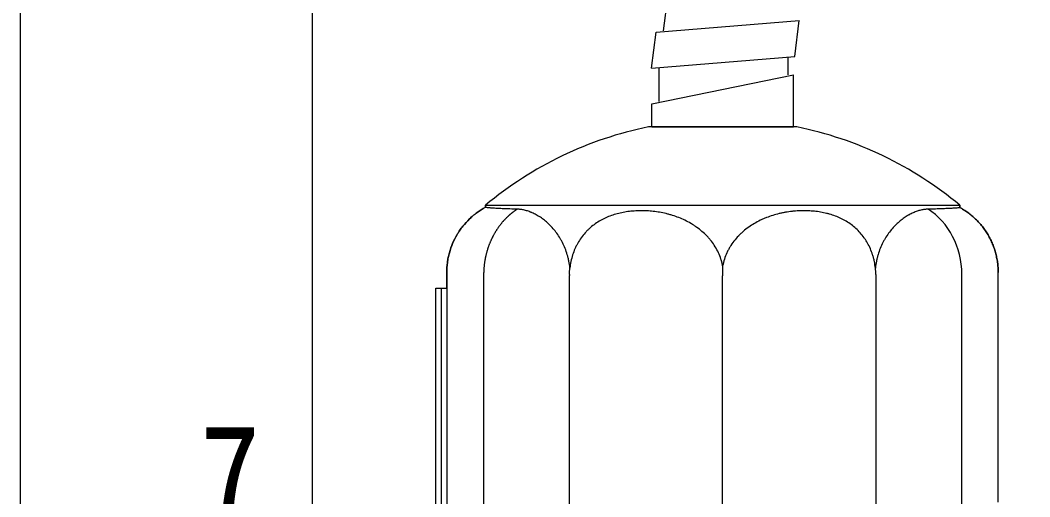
# Model space of a CAD drawing. Header units: inches. Extents: x 21126 to 21898, y -6726 to -5634.
# Drawn here: x 21125.8 to 21215.6, y -6503.4 to -6461.1 of the extents above; entities that cross this region are included whole.
import ezdxf

# ---------------------------------------------------------------- set-up
doc = ezdxf.new("R2010")
doc.units = ezdxf.units.IN
doc.header["$LTSCALE"] = 4.84
doc.header["$MEASUREMENT"] = 0
doc.linetypes.add('CENTER', pattern=[0.6, 0.375, -0.075, 0.075, -0.075])
doc.layers.get('0').update_dxf_attribs({"linetype": 'CONTINUOUS', "lineweight": 13})
doc.styles.get("Standard").update_dxf_attribs({"font": 'txt', "width": 0.8})

msp = doc.modelspace()

# ---------------------------------------------------------------- linework, layer by layer
at = {"color": 7, "linetype": 'Continuous'}
msp.add_line((21125.824, -5633.515), (21125.824, -6725.515), dxfattribs=at)
at = {"linetype": 'Continuous'}
msp.add_line((21151.824, -6699.515), (21151.824, -5659.515), dxfattribs=at)
for p, q in [((21183.034, -6462.059), (21183.404, -6459.049)), ((21182.356, -6462.185), (21195.077, -6461.151)), ((21194.687, -6464.328), (21195.077, -6461.151)), ((21181.966, -6465.362), (21182.356, -6462.185)), ((21181.966, -6465.362), (21194.687, -6464.328)), ((21194.112, -6465.975), (21194.112, -6464.375)), ((21182.64, -6468.34), (21182.64, -6465.307)), ((21181.983, -6468.547), (21194.581, -6465.95)), ((21194.581, -6470.586), (21194.581, -6465.95)), ((21181.983, -6470.586), (21181.983, -6468.547))]:
    msp.add_line(p, q)
at = {"ltscale": 0.5}
for p, q in [((21194.882, -6470.586), (21181.682, -6470.586)), ((21181.983, -6470.586), (21194.581, -6470.586)), ((21167.193, -6477.72), (21167.193, -6477.551)), ((21167.193, -6477.551), (21209.371, -6477.551)), ((21167.193, -6477.551), (21167.193, -6477.72)), ((21209.371, -6477.551), (21209.371, -6477.74)), ((21209.371, -6477.74), (21209.371, -6477.551)), ((21163.746, -6483.519), (21163.746, -6484.919)), ((21163.746, -6484.919), (21163.746, -6483.519)), ((21167.03, -6483.675), (21167.03, -6560.162)), ((21174.665, -6560.045), (21174.665, -6483.792)), ((21188.282, -6560.03), (21188.282, -6483.807)), ((21201.899, -6483.792), (21201.899, -6560.045)), ((21209.551, -6508.965), (21209.551, -6483.675)), ((21212.782, -6503.419), (21212.782, -6483.52)), ((21212.782, -6501.419), (21212.782, -6483.52)), ((21162.782, -6484.919), (21163.295, -6484.919)), ((21162.782, -6514.919), (21162.782, -6484.919)), ((21163.295, -6484.919), (21163.794, -6484.919)), ((21163.295, -6514.919), (21163.295, -6484.919)), ((21163.794, -6514.919), (21163.794, -6484.919)), ((21212.782, -6503.919), (21212.782, -6501.419))]:
    msp.add_line(p, q, dxfattribs=at)
for start, end in [(101.55439, 129.79217), (101.55439, 129.79217), (50.20783, 78.44561), (50.20783, 78.44561)]:
    msp.add_arc((21188.282, -6502.869), 32.951, start, end, dxfattribs=at)
msp.add_ellipse((21203.822, -6483.675), major_axis=(-0.201, 6.597), ratio=0.868033, start_param=4.685894, end_param=5.752469, dxfattribs=at)
for points, knots in [([(21163.746, -6483.519), (21163.746, -6483.222), (21163.766, -6482.926), (21163.826, -6482.487), (21163.85, -6482.341), (21163.895, -6482.122), (21163.911, -6482.05), (21163.946, -6481.905), (21163.964, -6481.834), (21164.063, -6481.478), (21164.16, -6481.201), (21164.39, -6480.661), (21164.523, -6480.398), (21164.693, -6480.112), (21164.713, -6480.08), (21164.752, -6480.017), (21164.771, -6479.985), (21164.832, -6479.892), (21164.873, -6479.83), (21164.999, -6479.648), (21165.086, -6479.529), (21165.36, -6479.184), (21165.558, -6478.967), (21165.876, -6478.661), (21166.013, -6478.538), (21166.156, -6478.419), (21166.213, -6478.373), (21166.242, -6478.349), (21166.33, -6478.281), (21166.389, -6478.236), (21166.687, -6478.018), (21166.935, -6477.86), (21167.193, -6477.72)], [0, 0, 0, 0, 0.125, 0.125, 0.1875, 0.1875, 0.21875, 0.21875, 0.25, 0.25, 0.375, 0.375, 0.5, 0.5, 0.515625, 0.515625, 0.53125, 0.53125, 0.5625, 0.5625, 0.625, 0.625, 0.75, 0.75, 0.8125, 0.828125, 0.828125, 0.84375, 0.84375, 0.875, 0.875, 1, 1, 1, 1]), ([(21167.193, -6477.72), (21166.935, -6477.86), (21166.687, -6478.018), (21166.389, -6478.236), (21166.33, -6478.281), (21166.242, -6478.349), (21166.213, -6478.373), (21166.156, -6478.419), (21166.013, -6478.538), (21165.876, -6478.661), (21165.558, -6478.967), (21165.36, -6479.184), (21165.086, -6479.529), (21164.999, -6479.648), (21164.873, -6479.83), (21164.832, -6479.892), (21164.771, -6479.985), (21164.752, -6480.017), (21164.713, -6480.08), (21164.693, -6480.112), (21164.523, -6480.398), (21164.39, -6480.661), (21164.16, -6481.201), (21164.063, -6481.478), (21163.964, -6481.834), (21163.946, -6481.905), (21163.911, -6482.05), (21163.895, -6482.122), (21163.85, -6482.341), (21163.826, -6482.487), (21163.766, -6482.926), (21163.746, -6483.222), (21163.746, -6483.519)], [0, 0, 0, 0, 0.125, 0.125, 0.15625, 0.15625, 0.171875, 0.171875, 0.1875, 0.25, 0.25, 0.375, 0.375, 0.4375, 0.4375, 0.46875, 0.46875, 0.484375, 0.484375, 0.5, 0.5, 0.625, 0.625, 0.75, 0.75, 0.78125, 0.78125, 0.8125, 0.8125, 0.875, 0.875, 1, 1, 1, 1]), ([(21170.023, -6477.897), (21170.012, -6477.903), (21169.992, -6477.916), (21169.961, -6477.936), (21169.931, -6477.956), (21169.9, -6477.977), (21169.87, -6477.997), (21169.839, -6478.018), (21169.809, -6478.039), (21169.779, -6478.06), (21169.749, -6478.082), (21169.719, -6478.104), (21169.689, -6478.125), (21169.659, -6478.148), (21169.63, -6478.17), (21169.6, -6478.193), (21169.57, -6478.215), (21169.541, -6478.239), (21169.512, -6478.262), (21169.483, -6478.285), (21169.454, -6478.309), (21169.425, -6478.333), (21169.396, -6478.357), (21169.367, -6478.382), (21169.339, -6478.406), (21169.31, -6478.431), (21169.282, -6478.456), (21169.254, -6478.481), (21169.225, -6478.507), (21169.197, -6478.532), (21169.17, -6478.558), (21169.142, -6478.584), (21169.114, -6478.611), (21169.087, -6478.637), (21169.06, -6478.664), (21169.032, -6478.691), (21169.005, -6478.718), (21168.978, -6478.745), (21168.952, -6478.773), (21168.925, -6478.8), (21168.899, -6478.828), (21168.872, -6478.856), (21168.846, -6478.884), (21168.82, -6478.913), (21168.794, -6478.941), (21168.768, -6478.97), (21168.743, -6478.999), (21168.707, -6479.041), (21168.66, -6479.095), (21168.604, -6479.163), (21168.548, -6479.232), (21168.494, -6479.302), (21168.44, -6479.372), (21168.387, -6479.444), (21168.335, -6479.516), (21168.284, -6479.589), (21168.234, -6479.663), (21168.185, -6479.737), (21168.137, -6479.812), (21168.09, -6479.888), (21168.044, -6479.964), (21167.998, -6480.042), (21167.954, -6480.119), (21167.911, -6480.198), (21167.869, -6480.277), (21167.827, -6480.356), (21167.787, -6480.436), (21167.748, -6480.516), (21167.71, -6480.597), (21167.673, -6480.678), (21167.637, -6480.76), (21167.602, -6480.842), (21167.568, -6480.925), (21167.536, -6481.007), (21167.504, -6481.09), (21167.473, -6481.174), (21167.444, -6481.257), (21167.415, -6481.341), (21167.388, -6481.425), (21167.361, -6481.509), (21167.336, -6481.593), (21167.312, -6481.677), (21167.288, -6481.762), (21167.266, -6481.846), (21167.245, -6481.931), (21167.225, -6482.015), (21167.206, -6482.1), (21167.188, -6482.184), (21167.171, -6482.269), (21167.155, -6482.353), (21167.14, -6482.437), (21167.126, -6482.521), (21167.113, -6482.605), (21167.101, -6482.689), (21167.09, -6482.773), (21167.08, -6482.856), (21167.071, -6482.939), (21167.063, -6483.022), (21167.055, -6483.105), (21167.049, -6483.187), (21167.044, -6483.269), (21167.039, -6483.351), (21167.036, -6483.432), (21167.033, -6483.514), (21167.031, -6483.594), (21167.031, -6483.648), (21167.03, -6483.675)], [0, 0, 0, 0, 0.005743, 0.01149, 0.017243, 0.023, 0.028762, 0.034529, 0.040299, 0.046075, 0.051854, 0.057638, 0.063425, 0.069217, 0.075012, 0.080811, 0.086614, 0.09242, 0.098229, 0.104042, 0.109858, 0.115677, 0.121498, 0.127323, 0.13315, 0.13898, 0.144813, 0.150648, 0.156485, 0.162324, 0.168165, 0.174009, 0.179854, 0.185701, 0.191549, 0.197399, 0.20325, 0.209103, 0.214956, 0.220811, 0.226667, 0.232523, 0.23838, 0.244238, 0.250096, 0.255954, 0.261813, 0.267672, 0.280981, 0.29429, 0.307595, 0.320897, 0.334193, 0.347483, 0.360764, 0.374036, 0.387298, 0.400547, 0.413784, 0.427005, 0.440211, 0.4534, 0.46657, 0.479721, 0.492851, 0.505958, 0.519043, 0.532102, 0.545136, 0.558143, 0.571122, 0.584072, 0.596991, 0.609879, 0.622734, 0.635555, 0.648342, 0.661093, 0.673807, 0.686483, 0.699121, 0.711718, 0.724275, 0.736791, 0.749264, 0.761693, 0.774078, 0.786418, 0.798712, 0.81096, 0.82316, 0.835311, 0.847414, 0.859467, 0.871469, 0.883421, 0.895321, 0.907168, 0.918963, 0.930704, 0.942392, 0.954024, 0.965602, 0.977124, 0.98859, 1, 1, 1, 1]), ([(21170.023, -6477.897), (21169.793, -6477.89), (21169.36, -6477.876), (21168.981, -6477.862), (21168.629, -6477.848), (21168.466, -6477.841), (21168.279, -6477.831), (21168.243, -6477.83), (21168.172, -6477.826), (21168.137, -6477.824), (21168.036, -6477.818), (21167.972, -6477.815), (21167.793, -6477.803), (21167.584, -6477.788), (21167.359, -6477.766), (21167.269, -6477.751), (21167.208, -6477.736), (21167.193, -6477.728), (21167.193, -6477.72)], [0, 0, 0, 0, 0.125, 0.25, 0.25, 0.375, 0.375, 0.40625, 0.40625, 0.4375, 0.4375, 0.5, 0.5, 0.625, 0.75, 0.875, 0.875, 1, 1, 1, 1]), ([(21174.698, -6483.12), (21174.679, -6482.92), (21174.651, -6482.721), (21174.608, -6482.496), (21174.603, -6482.471), (21174.592, -6482.422), (21174.587, -6482.397), (21174.571, -6482.322), (21174.537, -6482.175), (21174.498, -6482.031), (21174.414, -6481.746), (21174.349, -6481.562), (21174.206, -6481.203), (21174.126, -6481.029), (21174.018, -6480.818), (21173.996, -6480.776), (21173.951, -6480.693), (21173.883, -6480.57), (21173.812, -6480.451), (21173.666, -6480.22), (21173.565, -6480.073), (21173.353, -6479.794), (21173.243, -6479.662), (21173.102, -6479.505), (21173.073, -6479.474), (21173.016, -6479.413), (21172.958, -6479.352), (21172.9, -6479.294), (21172.842, -6479.237), (21172.812, -6479.209), (21172.665, -6479.071), (21172.547, -6478.969), (21172.309, -6478.781), (21172.19, -6478.694), (21171.952, -6478.536), (21171.832, -6478.463), (21171.594, -6478.332), (21171.475, -6478.273), (21171.327, -6478.208), (21171.298, -6478.195), (21171.239, -6478.17), (21171.151, -6478.135), (21171.064, -6478.103), (21170.891, -6478.044), (21170.664, -6477.979), (21170.446, -6477.938), (21170.284, -6477.916), (21170.231, -6477.91), (21170.126, -6477.901), (21170.074, -6477.898), (21170.023, -6477.897)], [0, 0, 0, 0, 0.0625, 0.0625, 0.070313, 0.070313, 0.078125, 0.078125, 0.09375, 0.125, 0.125, 0.1875, 0.1875, 0.25, 0.25, 0.265625, 0.265625, 0.28125, 0.3125, 0.3125, 0.375, 0.375, 0.4375, 0.4375, 0.453125, 0.453125, 0.46875, 0.484375, 0.484375, 0.5, 0.5, 0.5625, 0.5625, 0.625, 0.625, 0.6875, 0.6875, 0.75, 0.75, 0.765625, 0.765625, 0.78125, 0.8125, 0.8125, 0.875, 0.9375, 0.9375, 0.96875, 0.96875, 1, 1, 1, 1]), ([(21188.282, -6482.912), (21188.263, -6482.813), (21188.235, -6482.689), (21188.202, -6482.566), (21188.189, -6482.517), (21188.182, -6482.492), (21188.16, -6482.419), (21188.145, -6482.37), (21188.066, -6482.129), (21187.992, -6481.942), (21187.822, -6481.579), (21187.727, -6481.403), (21187.517, -6481.061), (21187.402, -6480.896), (21187.246, -6480.695), (21187.214, -6480.655), (21187.149, -6480.576), (21187.116, -6480.538), (21187.017, -6480.423), (21186.949, -6480.348), (21186.74, -6480.131), (21186.593, -6479.993), (21186.289, -6479.732), (21186.13, -6479.609), (21185.925, -6479.463), (21185.883, -6479.434), (21185.8, -6479.378), (21185.757, -6479.35), (21185.63, -6479.267), (21185.544, -6479.215), (21185.284, -6479.062), (21185.108, -6478.969), (21184.75, -6478.796), (21184.568, -6478.717), (21184.199, -6478.572), (21184.013, -6478.507), (21183.729, -6478.419), (21183.634, -6478.391), (21183.443, -6478.338), (21183.347, -6478.314), (21183.061, -6478.245), (21182.679, -6478.167), (21182.108, -6478.087), (21181.54, -6478.041), (21180.973, -6478.029), (21180.597, -6478.044), (21180.363, -6478.06), (21180.316, -6478.063), (21180.222, -6478.071), (21180.082, -6478.084), (21179.851, -6478.112), (21179.667, -6478.14), (21179.485, -6478.171), (21179.394, -6478.188), (21179.124, -6478.244), (21178.947, -6478.287), (21178.599, -6478.387), (21178.428, -6478.443), (21178.092, -6478.57), (21177.927, -6478.64), (21177.725, -6478.737), (21177.684, -6478.757), (21177.604, -6478.797), (21177.564, -6478.818), (21177.445, -6478.882), (21177.367, -6478.927), (21177.137, -6479.065), (21176.989, -6479.164), (21176.702, -6479.377), (21176.563, -6479.491), (21176.364, -6479.674), (21176.298, -6479.737), (21176.202, -6479.834), (21176.17, -6479.867), (21176.108, -6479.934), (21176.077, -6479.968), (21175.925, -6480.139), (21175.811, -6480.282), (21175.597, -6480.582), (21175.497, -6480.739), (21175.357, -6480.985), (21175.29, -6481.11), (21175.228, -6481.24), (21175.187, -6481.327), (21175.167, -6481.371), (21175.07, -6481.593), (21175.002, -6481.774), (21174.884, -6482.144), (21174.834, -6482.333), (21174.772, -6482.624), (21174.745, -6482.77), (21174.719, -6482.944), (21174.709, -6483.02), (21174.703, -6483.07), (21174.7, -6483.095), (21174.698, -6483.12)], [0, 0, 0, 0, 0.015625, 0.019531, 0.019531, 0.023437, 0.023437, 0.03125, 0.03125, 0.0625, 0.0625, 0.09375, 0.09375, 0.125, 0.125, 0.132812, 0.132812, 0.140625, 0.140625, 0.15625, 0.15625, 0.1875, 0.1875, 0.21875, 0.21875, 0.226562, 0.226562, 0.234375, 0.234375, 0.25, 0.25, 0.28125, 0.28125, 0.3125, 0.3125, 0.34375, 0.34375, 0.359375, 0.359375, 0.375, 0.375, 0.40625, 0.4375, 0.46875, 0.5, 0.53125, 0.53125, 0.539063, 0.539063, 0.546875, 0.5625, 0.578125, 0.578125, 0.59375, 0.59375, 0.625, 0.625, 0.65625, 0.65625, 0.6875, 0.6875, 0.695313, 0.695313, 0.703125, 0.703125, 0.71875, 0.71875, 0.75, 0.75, 0.78125, 0.78125, 0.796875, 0.796875, 0.804688, 0.804688, 0.8125, 0.8125, 0.84375, 0.84375, 0.875, 0.875, 0.890625, 0.898437, 0.898437, 0.90625, 0.90625, 0.9375, 0.9375, 0.96875, 0.96875, 0.984375, 0.992188, 0.996094, 0.996094, 1, 1, 1, 1]), ([(21201.866, -6483.12), (21201.845, -6482.921), (21201.809, -6482.699), (21201.761, -6482.478), (21201.75, -6482.429), (21201.744, -6482.405), (21201.727, -6482.332), (21201.714, -6482.284), (21201.676, -6482.14), (21201.649, -6482.045), (21201.559, -6481.766), (21201.491, -6481.586), (21201.338, -6481.237), (21201.254, -6481.067), (21201.114, -6480.821), (21201.065, -6480.74), (21200.989, -6480.621), (21200.963, -6480.582), (21200.911, -6480.504), (21200.884, -6480.466), (21200.749, -6480.277), (21200.634, -6480.134), (21200.393, -6479.862), (21200.266, -6479.733), (21200, -6479.491), (21199.861, -6479.376), (21199.57, -6479.161), (21199.421, -6479.061), (21199.115, -6478.878), (21198.958, -6478.794), (21198.637, -6478.64), (21198.472, -6478.57), (21198.136, -6478.443), (21197.964, -6478.387), (21197.745, -6478.324), (21197.701, -6478.312), (21197.612, -6478.288), (21197.568, -6478.277), (21197.435, -6478.244), (21197.346, -6478.224), (21197.077, -6478.169), (21196.897, -6478.138), (21196.533, -6478.089), (21196.166, -6478.052), (21195.794, -6478.037), (21195.418, -6478.033), (21195.229, -6478.037), (21194.943, -6478.051), (21194.847, -6478.057), (21194.703, -6478.069), (21194.655, -6478.073), (21194.558, -6478.082), (21194.51, -6478.087), (21194.269, -6478.113), (21194.076, -6478.14), (21193.835, -6478.182), (21193.787, -6478.191), (21193.691, -6478.209), (21193.643, -6478.218), (21193.499, -6478.248), (21193.403, -6478.269), (21193.117, -6478.338), (21192.927, -6478.39), (21192.551, -6478.507), (21192.365, -6478.572), (21192.087, -6478.681), (21191.949, -6478.738), (21191.812, -6478.8), (21191.721, -6478.842), (21191.675, -6478.863), (21191.45, -6478.972), (21191.273, -6479.066), (21190.928, -6479.269), (21190.76, -6479.378), (21190.432, -6479.61), (21190.273, -6479.734), (21190.042, -6479.932), (21189.967, -6480), (21189.82, -6480.138), (21189.749, -6480.209), (21189.54, -6480.427), (21189.409, -6480.579), (21189.162, -6480.896), (21189.047, -6481.061), (21188.914, -6481.278), (21188.888, -6481.322), (21188.837, -6481.41), (21188.813, -6481.454), (21188.741, -6481.588), (21188.696, -6481.678), (21188.569, -6481.951), (21188.495, -6482.137), (21188.371, -6482.518), (21188.32, -6482.713), (21188.282, -6482.912)], [0, 0, 0, 0, 0.03125, 0.035156, 0.035156, 0.039062, 0.039062, 0.046875, 0.046875, 0.0625, 0.0625, 0.09375, 0.09375, 0.125, 0.125, 0.140625, 0.140625, 0.148437, 0.148437, 0.15625, 0.15625, 0.1875, 0.1875, 0.21875, 0.21875, 0.25, 0.25, 0.28125, 0.28125, 0.3125, 0.3125, 0.34375, 0.34375, 0.375, 0.375, 0.382812, 0.382812, 0.390625, 0.390625, 0.40625, 0.40625, 0.4375, 0.4375, 0.46875, 0.5, 0.5, 0.53125, 0.53125, 0.546875, 0.546875, 0.554687, 0.554687, 0.5625, 0.5625, 0.59375, 0.59375, 0.601562, 0.601562, 0.609375, 0.609375, 0.625, 0.625, 0.65625, 0.65625, 0.6875, 0.6875, 0.703125, 0.710937, 0.710937, 0.71875, 0.71875, 0.75, 0.75, 0.78125, 0.78125, 0.8125, 0.8125, 0.828125, 0.828125, 0.84375, 0.84375, 0.875, 0.875, 0.90625, 0.90625, 0.914062, 0.914062, 0.921875, 0.921875, 0.9375, 0.9375, 0.96875, 0.96875, 1, 1, 1, 1]), ([(21206.546, -6477.897), (21206.443, -6477.899), (21206.338, -6477.908), (21206.125, -6477.937), (21206.016, -6477.957), (21205.795, -6478.009), (21205.683, -6478.041), (21205.455, -6478.118), (21205.34, -6478.162), (21205.106, -6478.265), (21204.987, -6478.323), (21204.837, -6478.405), (21204.807, -6478.422), (21204.746, -6478.457), (21204.716, -6478.475), (21204.625, -6478.529), (21204.564, -6478.568), (21204.383, -6478.688), (21204.262, -6478.775), (21204.023, -6478.964), (21203.904, -6479.067), (21203.756, -6479.205), (21203.726, -6479.233), (21203.668, -6479.29), (21203.581, -6479.377), (21203.495, -6479.468), (21203.326, -6479.656), (21203.216, -6479.788), (21203.004, -6480.067), (21202.902, -6480.214), (21202.78, -6480.408), (21202.755, -6480.447), (21202.708, -6480.527), (21202.684, -6480.567), (21202.614, -6480.689), (21202.57, -6480.771), (21202.441, -6481.023), (21202.361, -6481.197), (21202.217, -6481.555), (21202.152, -6481.74), (21202.068, -6482.026), (21202.041, -6482.123), (21202.011, -6482.246), (21202.005, -6482.271), (21201.994, -6482.32), (21201.977, -6482.394), (21201.962, -6482.469), (21201.914, -6482.718), (21201.885, -6482.918), (21201.866, -6483.12)], [0, 0, 0, 0, 0.0625, 0.0625, 0.125, 0.125, 0.1875, 0.1875, 0.25, 0.25, 0.3125, 0.3125, 0.328125, 0.328125, 0.34375, 0.34375, 0.375, 0.375, 0.4375, 0.4375, 0.5, 0.5, 0.515625, 0.515625, 0.53125, 0.5625, 0.5625, 0.625, 0.625, 0.6875, 0.6875, 0.703125, 0.703125, 0.71875, 0.71875, 0.75, 0.75, 0.8125, 0.8125, 0.875, 0.875, 0.90625, 0.90625, 0.914063, 0.914063, 0.921875, 0.9375, 0.9375, 1, 1, 1, 1]), ([(21209.371, -6477.74), (21209.371, -6477.747), (21209.341, -6477.761), (21209.251, -6477.774), (21209.131, -6477.788), (21209.056, -6477.794), (21208.943, -6477.803), (21208.92, -6477.805), (21208.871, -6477.808), (21208.845, -6477.81), (21208.766, -6477.815), (21208.71, -6477.818), (21208.53, -6477.828), (21208.262, -6477.841), (21207.778, -6477.86), (21207.211, -6477.879), (21206.777, -6477.891), (21206.546, -6477.897)], [0, 0, 0, 0, 0.125, 0.25, 0.25, 0.375, 0.375, 0.40625, 0.40625, 0.4375, 0.4375, 0.5, 0.5, 0.625, 0.75, 0.875, 1, 1, 1, 1]), ([(21209.371, -6477.74), (21209.452, -6477.785), (21209.661, -6477.906), (21209.99, -6478.122), (21210.35, -6478.395), (21210.691, -6478.692), (21211.009, -6479.01), (21211.305, -6479.35), (21211.578, -6479.71), (21211.826, -6480.087), (21212.046, -6480.479), (21212.24, -6480.887), (21212.406, -6481.308), (21212.542, -6481.738), (21212.649, -6482.175), (21212.726, -6482.62), (21212.772, -6483.069), (21212.782, -6483.369), (21212.782, -6483.52)], [0, 0, 0, 0, 0.039454, 0.103491, 0.167527, 0.231563, 0.2956, 0.359636, 0.423673, 0.487709, 0.551745, 0.615782, 0.679818, 0.743854, 0.807891, 0.871927, 0.935964, 1, 1, 1, 1]), ([(21212.782, -6483.52), (21212.782, -6483.369), (21212.772, -6483.069), (21212.726, -6482.62), (21212.649, -6482.175), (21212.542, -6481.738), (21212.406, -6481.308), (21212.24, -6480.887), (21212.046, -6480.479), (21211.826, -6480.087), (21211.578, -6479.71), (21211.305, -6479.35), (21211.009, -6479.01), (21210.691, -6478.692), (21210.35, -6478.395), (21209.99, -6478.122), (21209.661, -6477.906), (21209.452, -6477.785), (21209.371, -6477.74)], [0, 0, 0, 0, 0.064036, 0.128073, 0.192109, 0.256146, 0.320182, 0.384218, 0.448255, 0.512291, 0.576327, 0.640364, 0.7044, 0.768437, 0.832473, 0.896509, 0.960546, 1, 1, 1, 1]), ([(21188.282, -6482.912), (21188.282, -6483.061), (21188.282, -6483.211), (21188.282, -6483.509), (21188.282, -6483.658), (21188.282, -6483.807)], [0, 0, 0, 0, 0.5, 0.5, 1, 1, 1, 1])]:
    msp.add_open_spline(points, degree=3, knots=knots, dxfattribs=at)
at = {"color": 1, "linetype": 'CENTER'}
msp.add_spline([(21200.396, -6608.575), (21208.638, -6619.388), (21210.448, -6620.147), (21234.995, -6623.39), (21254.797, -6603.619), (21262.91, -6553.294), (21269.827, -6482.863)], degree=3, dxfattribs=at)
at = {"ltscale": 0.5}
for points in [[(21174.666, -6483.687), (21174.666, -6483.722), (21174.665, -6483.758), (21174.665, -6483.793)], [(21174.666, -6483.687), (21174.669, -6483.498), (21174.68, -6483.309), (21174.698, -6483.12)], [(21201.898, -6483.687), (21201.895, -6483.498), (21201.884, -6483.309), (21201.866, -6483.12)], [(21201.898, -6483.687), (21201.898, -6483.722), (21201.899, -6483.758), (21201.899, -6483.793)]]:
    msp.add_open_spline(points, degree=3, dxfattribs=at)

# ---------------------------------------------------------------- texts
at = {"insert": (21144.475, -6501.938), "char_height": 9.911, "attachment_point": 5}
msp.add_mtext_dynamic_manual_height_columns('7', width=50, gutter_width=12.5, heights=[0], dxfattribs=at)

doc.saveas('drawing.dxf')
